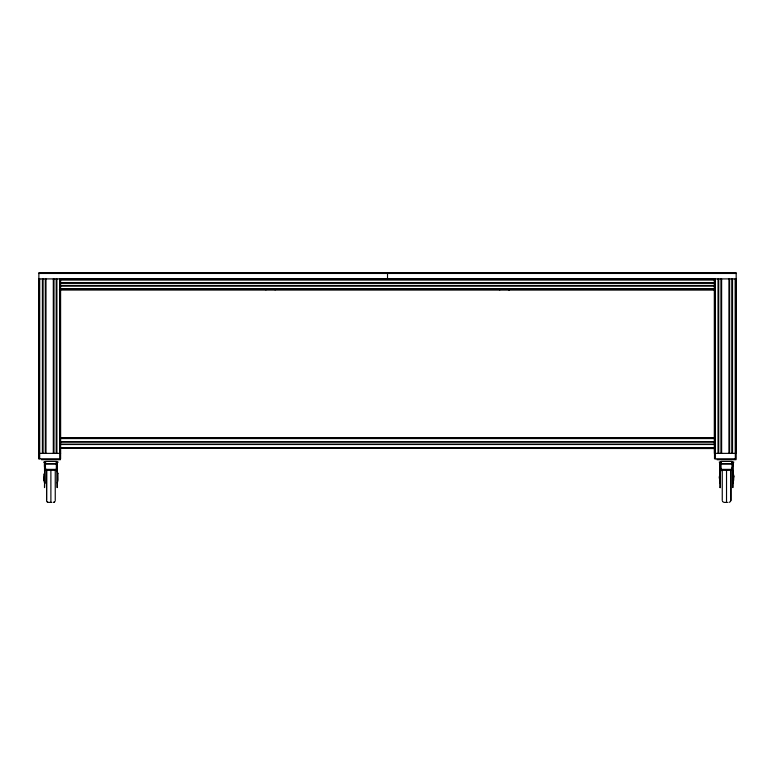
<?xml version="1.0" encoding="UTF-8"?>
<svg xmlns="http://www.w3.org/2000/svg" width="775" height="775" viewBox="0 0 775 775"><rect width="100%" height="100%" fill="white"/><g stroke="black" fill="none" stroke-linecap="round" stroke-linejoin="round"><path stroke-width="1.16" d="M44.543 483.493L44.504 487.562M44.543 487.562L44.688 468.061M44.65 463.741L44.504 466.531L44.504 463.634L57.282 463.634L57.282 465.872L57.137 463.741M43.788 474.048L43.855 480.481L44.659 483.455L44.504 462.132L44.688 483.493L44.65 462.132M57.137 462.132L57.137 487.562M57.282 462.132L57.282 487.562M720.275 462.132L720.178 487.707L720.13 462.132L720.295 483.455L719.21 477.274L721.254 468.41M720.275 463.741L720.13 466.531L720.13 463.634L732.917 463.634L732.917 465.872M720.324 487.146L720.275 487.562M732.811 483.493L732.772 487.562M732.917 462.132L732.811 487.562M733.605 480.054L733.867 476.838L732.83 470.648M38.769 279.833L39.128 279.087M60.121 448.415L60.586 447.611L714.434 447.611L714.889 448.415M714.889 437.768L714.424 438.573L60.595 438.573L60.121 437.768M736.25 288.862L735.882 289.608M57.282 483.077L58.018 480.054L57.912 473.622M732.917 483.077L733.654 480.054M44.485 471.026L45.657 468.41M275.842 289.433L274.999 289.821M508.942 289.792L509.688 289.433M54.298 502.152L54.957 501.483L53.388 502.394M730.641 501.483L729.023 502.394M509.601 289.521L508.865 289.85M60.121 441.673L714.889 441.673M714.889 444.501L60.121 444.511M38.866 273.468L736.182 273.468M60.547 279.174L714.385 279.087M60.547 279.368L714.385 279.262M60.547 279.475L714.385 279.475M60.547 279.591L714.385 279.591M60.547 279.833L714.385 279.833M60.547 282.555L714.385 282.555M60.547 283.243L714.385 283.243M60.547 285.452L714.385 285.452M60.547 286.14L714.385 286.14M60.547 288.862L714.385 288.862M60.547 289.104L714.385 289.22M60.547 289.327L714.385 289.327M59.462 289.54L714.453 289.521M59.462 289.598L714.453 289.666M59.462 289.753L714.453 289.743M60.595 437.672L714.434 437.768M60.595 437.914L714.434 437.836M60.595 438.011L714.434 438.011M60.595 438.214L714.434 438.108M60.595 438.33L714.434 438.33M60.595 441.983L714.434 441.983M60.595 444.201L714.434 444.201M60.595 447.853L714.434 447.853M60.595 447.96L714.434 448.076M60.595 448.173L714.434 448.541M38.75 453.365L60.605 453.365M736.221 453.365L714.385 453.365L714.385 278.971M714.511 278.903L714.502 458.8L736.192 458.8L736.221 278.903L38.75 278.903L38.818 458.8L60.605 458.8L60.547 278.971M41.366 459.711L60.46 459.711M716.991 459.711L736.095 459.711M43.574 462.132L45.803 462.132M56.139 462.132L58.232 462.132M719.21 462.132L721.428 462.132M731.765 462.132L733.867 462.132M45.444 463.983L56.342 463.983M721.07 463.983L731.968 463.983M45.444 469.379L56.342 469.379M721.07 469.379L731.968 469.379M731.968 470.347L721.07 470.347L721.07 461.416L731.968 461.416L731.968 470.347L732.017 468.759M732.956 483.493L732.772 462.132M51.838 502.394L48.389 502.394L46.82 501.483L47.527 502.152M727.473 502.394L724.024 502.394L722.455 501.483M499.265 289.656L499.914 289.792M266.067 289.792L265.302 289.54M735.882 279.087L736.25 279.833M39.128 289.608L38.769 288.862M731.6 468.1L732.782 470.648L733.828 476.838M56.362 468.952L57.951 473.622M719.529 480.481L720.295 483.455M43.613 477.274L43.894 480.481M736.095 453.365L736.182 272.606L38.866 272.606L38.866 458.8M735.901 278.903L735.95 453.365M735.814 278.903L735.708 453.365M735.601 278.903L735.601 453.365M735.485 278.903L735.485 453.365M735.243 278.903L735.33 458.8M732.53 278.903L732.53 453.365M731.833 278.903L731.833 453.365M730.883 470.076L730.883 500.573M730.835 470.076L730.835 500.573M729.624 278.903L729.624 453.365M728.936 278.903L728.936 453.365M726.524 469.921L726.524 502.394M722.252 470.076L722.252 500.573M721.632 278.903L721.632 453.365M720.934 278.903L720.934 453.365M718.725 278.903L718.725 453.365M718.038 278.903L718.038 453.365M715.315 278.903L715.315 458.8M715.073 278.903L715.073 453.365M714.957 278.903L714.889 453.365M714.85 278.903L714.792 453.365M714.657 278.903L714.695 453.365M387.519 272.606L387.519 278.903M60.469 278.903L60.46 453.365M60.179 278.903L60.227 453.365M60.082 278.903L60.121 453.365M59.849 278.903L59.966 453.365M59.704 453.365L59.704 458.8M59.607 278.903L59.607 453.365M56.895 278.903L56.895 453.365M56.197 278.903L56.197 453.365M55.248 470.076L55.248 500.573M53.988 278.903L53.988 453.365M53.301 278.903L53.301 453.365M50.888 469.921L50.888 502.394M45.996 278.903L45.996 453.365M45.483 468.555L45.483 470.347M45.308 278.903L45.308 453.365M43.09 278.903L43.09 453.365M42.402 278.903L42.402 453.365M39.68 278.903L39.68 458.8M39.438 278.903L39.438 453.365M39.322 278.903L39.215 453.365M39.021 278.903L39.07 453.365M56.342 461.416L45.444 461.416L45.444 470.347L56.342 470.347L56.342 461.416M46.616 500.573L46.616 470.076L46.578 500.573"/></g></svg>
